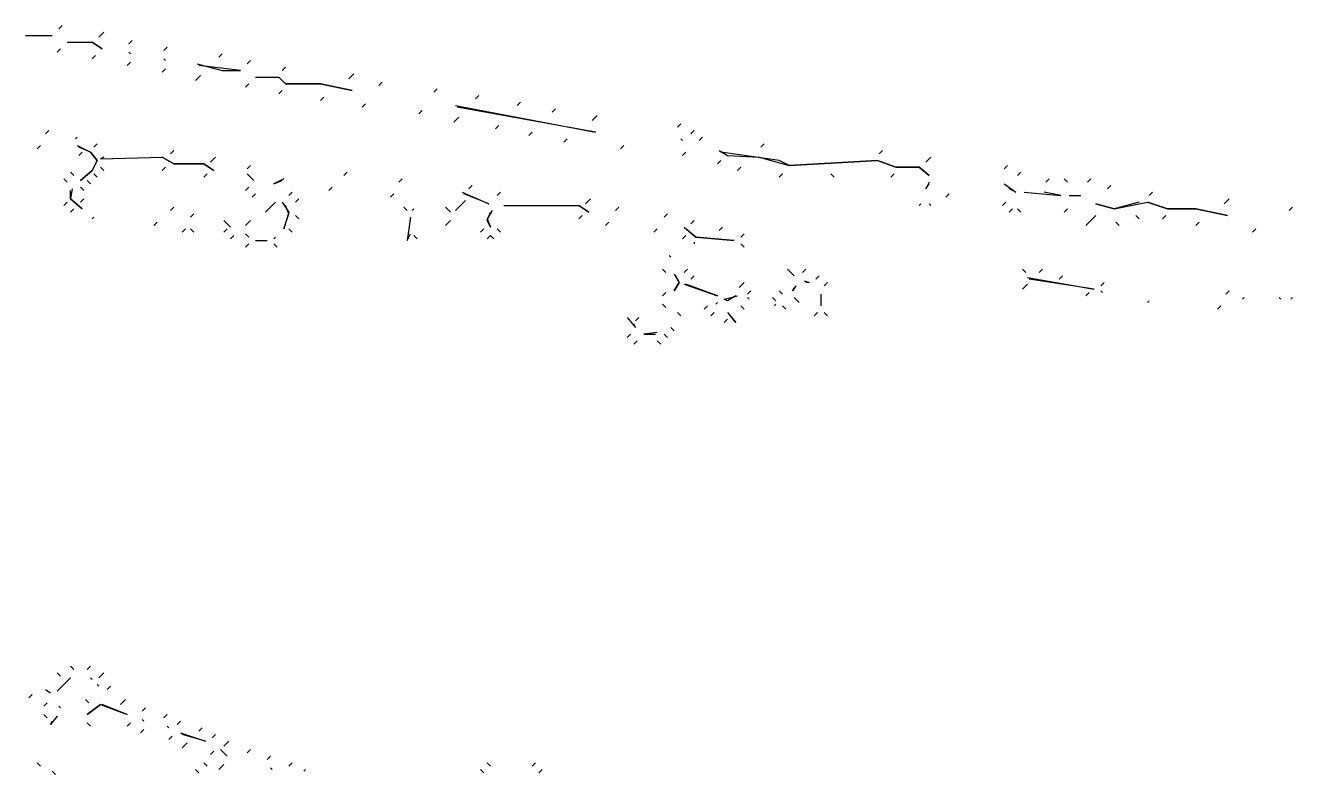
# Model space of a CAD drawing. Extents: x 1 to 2775, y -31 to 2075.
# Drawn here: x 1455.2 to 1581.8, y 1115.5 to 1190.3 of the extents above; entities that cross this region are included whole.
import ezdxf

# ---------------------------------------------------------------- set-up
doc = ezdxf.new("R2010")
doc.units = 0
doc.layers.add('LINEWORK', color=4, linetype='CONTINUOUS')

msp = doc.modelspace()

# ---------------------------------------------------------------- linework, layer by layer
at = {"layer": 'LINEWORK'}
for points in [[(1458.8333, 1190.3333), (1458.5, 1190)], [(1463, 1189.6667), (1462.5, 1189.1667)], [(1455.1667, 1189.3333), (1457.8333, 1189.3333)], [(1459.3333, 1188.6667), (1461.8333, 1188.6667), (1462.8333, 1188), (1461.8333, 1188.6667)], [(1465.8333, 1188.8333), (1465.5, 1188.5)], [(1469.3333, 1188.1667), (1469, 1187.8333)], [(1458.6667, 1188), (1458.3333, 1187.6667)], [(1462.1667, 1187.3333), (1461.8333, 1187)], [(1465.5, 1187.6667), (1465.6667, 1187.5)], [(1469, 1187), (1469.1667, 1186.8333)], [(1474.8333, 1187.5), (1474.5, 1187.1667)], [(1465.6667, 1186.6667), (1465.3333, 1186.3333)], [(1469.1667, 1186), (1468.8333, 1185.6667)], [(1472.3333, 1186.5), (1474.8333, 1185.8333), (1476.6667, 1185.8333), (1472.5, 1186.3333)], [(1477.6667, 1186.8333), (1477.3333, 1186.5)], [(1481.1667, 1186.1667), (1480.8333, 1185.8333)], [(1472.6667, 1185.3333), (1472.1667, 1184.8333)], [(1477.5, 1184.5), (1477.1667, 1184.1667)], [(1478.1667, 1185.1667), (1480.5, 1185.1667), (1481.1667, 1184.5), (1484.6667, 1184.5), (1487.8333, 1183.8333), (1484.6667, 1184.5), (1481.1667, 1184.5), (1480.5, 1185.1667)], [(1488, 1185.5), (1487.5, 1185)], [(1490.8333, 1184.6667), (1490.5, 1184.3333)], [(1480.8333, 1183.8333), (1480.5, 1183.5)], [(1485, 1183.1667), (1484.6667, 1182.8333)], [(1496.3333, 1184), (1496, 1183.6667)], [(1500.5, 1183.3333), (1500.1667, 1183)], [(1489.1667, 1182.5), (1488.8333, 1182.1667)], [(1494.8333, 1181.8333), (1494.5, 1181.5)], [(1498.1667, 1182.3333), (1512.1667, 1179.6667), (1498.3333, 1182.1667)], [(1504.6667, 1182.6667), (1504.3333, 1182.3333)], [(1508.1667, 1182), (1507.8333, 1181.6667)], [(1498.5, 1181.1667), (1498, 1180.6667)], [(1512.3333, 1181.3333), (1511.8333, 1180.8333)], [(1457.5, 1179.8333), (1457.1667, 1179.5)], [(1502.5, 1180.3333), (1502.1667, 1180)], [(1505.8333, 1179.6667), (1505.5, 1179.3333)], [(1520.6667, 1180.5), (1520.3333, 1180.1667)], [(1522, 1179.8333), (1521.6667, 1179.5)], [(1456.6667, 1178.3333), (1456.3333, 1178)], [(1460.3333, 1179.1667), (1460.1667, 1179)], [(1460.3333, 1178.3333), (1461.6667, 1177.6667), (1462.3333, 1176.8333), (1461.8333, 1175.8333), (1460.6667, 1174.8333), (1461.8333, 1175.8333), (1462.3333, 1176.8333), (1461.6667, 1177.6667), (1460.5, 1178.1667)], [(1462.3333, 1178.5), (1462, 1178.1667)], [(1509.3333, 1179), (1509, 1178.6667)], [(1515, 1178.3333), (1514.6667, 1178)], [(1520.6667, 1179), (1520.8333, 1178.8333)], [(1522.8333, 1179.1667), (1522.5, 1178.8333)], [(1529, 1178.5), (1528.6667, 1178.1667)], [(1460.8333, 1177.6667), (1460.5, 1177.3333)], [(1463, 1177.1667), (1462.6667, 1177), (1468.8333, 1177.1667), (1470, 1176.5), (1473, 1176.5), (1474, 1175.8333), (1473, 1176.5), (1470, 1176.5), (1468.8333, 1177.1667)], [(1470, 1177.8333), (1469.6667, 1177.5)], [(1474.1667, 1177.1667), (1473.6667, 1176.6667)], [(1521.1667, 1177.6667), (1520.8333, 1177.3333)], [(1524.6667, 1176.8333), (1524.3333, 1176.5)], [(1524.5, 1177.8333), (1525.3333, 1177.3333), (1528.5, 1177.1667), (1531.5, 1176.3333), (1540.3333, 1176.8333), (1542.1667, 1176.1667), (1544.5, 1176.1667), (1545.5, 1175.3333), (1544.5, 1176.1667), (1542.1667, 1176.1667), (1540.3333, 1176.8333), (1531.5, 1176.3333), (1530.5, 1176.8333), (1524.6667, 1177.6667)], [(1540.8333, 1177.8333), (1540.5, 1177.5)], [(1545.6667, 1177.1667), (1545.1667, 1176.6667)], [(1459.6667, 1175.6667), (1460, 1175.3333)], [(1462, 1175.5), (1462.3333, 1175.1667)], [(1462.6667, 1176.1667), (1463, 1175.8333)], [(1469.1667, 1176.1667), (1468.8333, 1175.8333)], [(1473.3333, 1175.5), (1473, 1175.1667)], [(1477.6667, 1176.3333), (1477.3333, 1176)], [(1477.3333, 1175.5), (1478, 1174.8333)], [(1487.3333, 1175.6667), (1487, 1175.3333)], [(1526.6667, 1176.1667), (1526.3333, 1175.8333)], [(1530.8333, 1175.5), (1530.5, 1175.1667)], [(1535.6667, 1175.5), (1536, 1175.1667)], [(1542, 1175.5), (1541.6667, 1175.1667)], [(1553.3333, 1176.3333), (1553, 1176)], [(1554.6667, 1175.6667), (1554.3333, 1175.3333)], [(1459, 1175), (1459.3333, 1174.6667)], [(1461.3333, 1174.8333), (1461.6667, 1174.5)], [(1481, 1175), (1480, 1174.5), (1480.8333, 1174.8333)], [(1492.8333, 1175), (1492.5, 1174.6667)], [(1499.8333, 1174.3333), (1499.5, 1174)], [(1545.5, 1174.6667), (1545.1667, 1174), (1545.5, 1174.5)], [(1553, 1174.5), (1554.1667, 1173.6667), (1553.5, 1174)], [(1557.5, 1175), (1557.1667, 1174.6667)], [(1559, 1175), (1559.3333, 1174.6667)], [(1561.6667, 1175), (1561.3333, 1174.6667)], [(1563.6667, 1174.3333), (1563.3333, 1174)], [(1459.8333, 1174), (1459.6667, 1173), (1460.8333, 1172), (1459.6667, 1173), (1459.6667, 1173.8333)], [(1460.6667, 1174.1667), (1461, 1173.8333)], [(1461, 1173), (1460.6667, 1172.6667)], [(1477.5, 1174.1667), (1477.1667, 1173.8333)], [(1478.1667, 1173.5), (1477.8333, 1173.1667)], [(1481.8333, 1173.6667), (1481.5, 1173.3333)], [(1482.5, 1173), (1482.1667, 1172.6667)], [(1485.8333, 1174.1667), (1485.5, 1173.8333)], [(1492, 1173.5), (1491.6667, 1173.1667)], [(1498.8333, 1173.6667), (1501.5, 1172.5), (1499, 1173.5)], [(1502.6667, 1173.6667), (1502.3333, 1173.3333)], [(1511.6667, 1173), (1511.1667, 1172.5)], [(1547.5, 1173.5), (1547.1667, 1173.1667)], [(1555, 1173.6667), (1558.6667, 1173.3333), (1557, 1173.6667)], [(1559.5, 1173.3333), (1560.6667, 1173.3333)], [(1567.8333, 1173.6667), (1567.5, 1173.3333)], [(1575.5, 1173), (1575, 1172.5)], [(1459.3333, 1172.6667), (1459, 1172.3333)], [(1460, 1172), (1459.6667, 1171.6667)], [(1470, 1172.1667), (1469.6667, 1171.8333)], [(1480.1667, 1172.6667), (1479.1667, 1171.6667)], [(1480.8333, 1172.6667), (1481.5, 1171.6667), (1481, 1170), (1481.5, 1171.5), (1481.1667, 1172.3333)], [(1493, 1172.1667), (1493.3333, 1171.8333)], [(1494, 1172), (1493.8333, 1171.8333)], [(1497.1667, 1172.1667), (1497.6667, 1171.6667)], [(1499.1667, 1172.8333), (1498.1667, 1171.8333)], [(1501.8333, 1171.8333), (1501.3333, 1171), (1501.6667, 1170.1667), (1501.3333, 1170.8333), (1501.6667, 1171.6667)], [(1503, 1172.3333), (1510.5, 1172.3333), (1511.5, 1171.6667), (1510.5, 1172.3333)], [(1514.5, 1172.1667), (1514.1667, 1171.8333)], [(1544.6667, 1172.5), (1544.5, 1172.3333)], [(1545.5, 1172.5), (1545.6667, 1172.3333)], [(1553.1667, 1172.6667), (1552.8333, 1172.3333)], [(1553.8333, 1172), (1553.5, 1171.6667)], [(1554.3333, 1172), (1554.6667, 1171.6667)], [(1559.3333, 1172), (1559, 1171.6667)], [(1566.5, 1172.6667), (1564, 1172), (1562.1667, 1172.5), (1564, 1172), (1567.3333, 1172.6667), (1569.3333, 1172), (1572.1667, 1172), (1575.3333, 1171.3333), (1572.1667, 1172), (1569.3333, 1172), (1567.3333, 1172.6667)], [(1581.8333, 1172.1667), (1581.5, 1171.8333)], [(1462, 1171.1667), (1461.8333, 1171)], [(1468.3333, 1170.6667), (1468, 1170.3333)], [(1472, 1171.5), (1471.6667, 1171.1667)], [(1475, 1170.8333), (1475.6667, 1170.1667)], [(1477.6667, 1170.8333), (1477.1667, 1170.3333)], [(1482.1667, 1171.3333), (1482.5, 1171)], [(1493.6667, 1171.1667), (1493.3333, 1168.8333), (1493.6667, 1169.5)], [(1497.6667, 1170.8333), (1497.1667, 1170.3333)], [(1510.8333, 1171.3333), (1510.5, 1171)], [(1513.5, 1170.6667), (1513.1667, 1170.3333)], [(1519.3333, 1171.5), (1519, 1171.1667)], [(1522, 1170.8333), (1521.6667, 1170.5)], [(1562.1667, 1171.3333), (1561.1667, 1170.3333)], [(1564.1667, 1170.6667), (1564.5, 1170.3333)], [(1566.1667, 1171.3333), (1566.5, 1171)], [(1569.1667, 1171.3333), (1568.8333, 1171)], [(1572.5, 1170.6667), (1572.1667, 1170.3333)], [(1471.1667, 1170), (1470.8333, 1169.6667)], [(1471.6667, 1170), (1472, 1169.6667)], [(1475.3333, 1170), (1475, 1169.6667)], [(1476, 1169.3333), (1475.6667, 1169)], [(1477.1667, 1169.5), (1477.5, 1169.1667)], [(1480.1667, 1169.1667), (1480, 1169)], [(1481.5, 1170), (1481.8333, 1169.6667)], [(1494, 1169.3333), (1494.3333, 1169)], [(1501, 1170), (1500.6667, 1169.6667)], [(1501.6667, 1169.3333), (1501.3333, 1169), (1501.6667, 1169.3333), (1502, 1169)], [(1502.3333, 1170), (1502.6667, 1169.6667)], [(1518.3333, 1170), (1518, 1169.6667)], [(1521.1667, 1169.3333), (1520.8333, 1169)], [(1521, 1170.1667), (1522.1667, 1169.1667), (1526, 1168.8333), (1522.1667, 1169.1667), (1521.1667, 1170)], [(1524.8333, 1170.1667), (1524.5, 1169.8333)], [(1527, 1169.5), (1526.6667, 1169.1667)], [(1578.1667, 1170), (1577.8333, 1169.6667)], [(1477.5, 1168.5), (1477.1667, 1168.1667)], [(1478.1667, 1168.8333), (1479.3333, 1168.8333)], [(1480, 1168.5), (1480.3333, 1168.1667)], [(1522, 1168.6667), (1522, 1168.5)], [(1526.6667, 1168.5), (1527, 1168.1667)], [(1519.5, 1167.3333), (1519.6667, 1167.1667)], [(1518.8333, 1166), (1519.1667, 1165.6667)], [(1520, 1165.5), (1520.5, 1164.6667), (1520, 1163.8333), (1520.5, 1164.6667), (1520.1667, 1165.3333)], [(1521.3333, 1166), (1521, 1165.6667)], [(1522, 1165.3333), (1521.6667, 1165)], [(1531.3333, 1166), (1532, 1165.3333)], [(1533.1667, 1166), (1532.8333, 1165.6667)], [(1534.5, 1165.3333), (1534.1667, 1165)], [(1554.8333, 1166), (1555.1667, 1165.6667)], [(1556.8333, 1166), (1556.5, 1165.6667)], [(1558.8333, 1165.3333), (1558.5, 1165)], [(1521, 1164.5), (1524.3333, 1163.3333), (1521.1667, 1164.5)], [(1527, 1164.6667), (1526.5, 1164.1667)], [(1532.1667, 1164.3333), (1531.8333, 1163.8333), (1532, 1164.1667)], [(1533, 1164.8333), (1533.5, 1164.6667), (1533.1667, 1164.6667)], [(1535.3333, 1164.6667), (1535, 1164.3333)], [(1555.3333, 1164.5), (1554.8333, 1164)], [(1555.3333, 1165.1667), (1562, 1164), (1555.5, 1165)], [(1563, 1164.6667), (1562.6667, 1164.3333)], [(1519.1667, 1163.6667), (1518.8333, 1163.3333)], [(1526.1667, 1163.3333), (1525.3333, 1162.8333), (1525, 1163), (1526.3333, 1163.3333)], [(1527.6667, 1163.8333), (1527.3333, 1163.5)], [(1527.3333, 1163.1667), (1527.5, 1163)], [(1529.8333, 1163.1667), (1530.1667, 1162.8333)], [(1530.5, 1163.8333), (1530.8333, 1163.5)], [(1532, 1163.1667), (1532.5, 1162.6667)], [(1534.6667, 1163.5), (1534.6667, 1162.3333)], [(1561.5, 1163.6667), (1561.1667, 1163.3333)], [(1562.6667, 1163.8333), (1562.8333, 1163.6667)], [(1567.5, 1162.8333), (1567.3333, 1162.6667)], [(1575.5, 1163.8333), (1575.1667, 1163.5)], [(1577, 1163.1667), (1576.8333, 1163)], [(1580.5, 1163.1667), (1580.6667, 1163)], [(1581.8333, 1163.1667), (1581.6667, 1163)], [(1518.8333, 1162.5), (1519.1667, 1162.1667)], [(1520.3333, 1161.6667), (1520.6667, 1161.3333)], [(1523.3333, 1162.3333), (1523, 1162)], [(1524, 1161.6667), (1523.6667, 1161.3333)], [(1524.3333, 1162.6667), (1524.1667, 1162.5)], [(1525.3333, 1161.6667), (1526.1667, 1160.6667), (1525.5, 1161.5)], [(1526.6667, 1162.3333), (1527, 1162)], [(1530.1667, 1162.5), (1530, 1162.3333)], [(1530.8333, 1162.3333), (1531.1667, 1162)], [(1534.3333, 1161.6667), (1534, 1161.3333)], [(1535, 1161.6667), (1535.3333, 1161.3333)], [(1574.6667, 1162.3333), (1574.3333, 1162)], [(1515.3333, 1161.1667), (1516.1667, 1160.1667), (1516, 1160.5)], [(1516.5, 1161.1667), (1516.1667, 1160.8333)], [(1525.3333, 1161), (1525, 1160.6667)], [(1515.6667, 1159.5), (1515.3333, 1159.1667)], [(1518.3333, 1159.6667), (1517, 1159.5), (1518.1667, 1159.5)], [(1519, 1159.5), (1519.3333, 1159.1667)], [(1519.6667, 1160.1667), (1520, 1159.8333)], [(1516.3333, 1158.8333), (1516, 1158.5)], [(1518.3333, 1158.8333), (1518.6667, 1158.5)], [(1459.6667, 1126.3333), (1460, 1126)], [(1461.6667, 1126.3333), (1461.3333, 1126)], [(1458.3333, 1125.6667), (1458.6667, 1125.3333)], [(1459.6667, 1125.1667), (1458.3333, 1123.8333), (1459.5, 1125)], [(1461.6667, 1125.1667), (1461.8333, 1125)], [(1463, 1125.6667), (1462.5, 1125.1667)], [(1457.1667, 1124), (1457.6667, 1123.6667), (1457.3333, 1123.8333)], [(1462.3333, 1124.5), (1462.5, 1124.3333)], [(1463.6667, 1124.3333), (1463.3333, 1124)], [(1455.8333, 1123.5), (1455.5, 1123.1667)], [(1457.3333, 1122.6667), (1457, 1122.3333)], [(1458.5, 1122.3333), (1458.6667, 1122.1667)], [(1461.1667, 1123), (1461.5, 1122.6667)], [(1462.6667, 1122.5), (1461.3333, 1121.5), (1462.6667, 1122.5), (1465.3333, 1121.5), (1462.8333, 1122.5)], [(1465.1667, 1123), (1464.6667, 1122.5)], [(1457, 1121.5), (1457.3333, 1121.1667)], [(1458.3333, 1121.3333), (1457.6667, 1120.5), (1457.8333, 1120.8333)], [(1467.1667, 1122.1667), (1466.8333, 1121.8333)], [(1466.8333, 1121), (1467, 1120.8333)], [(1469.3333, 1121.5), (1469, 1121.1667)], [(1461.3333, 1120.6667), (1461.6667, 1120.3333)], [(1465.6667, 1120.6667), (1465.3333, 1120.3333)], [(1467, 1120), (1466.6667, 1119.6667)], [(1469.3333, 1120.3333), (1469.5, 1120.1667)], [(1470.6667, 1120.8333), (1470.3333, 1120.5)], [(1472.8333, 1120.1667), (1472.5, 1119.8333)], [(1469.8333, 1119.3333), (1469.5, 1119)], [(1470.6667, 1119.6667), (1473.1667, 1118.8333), (1470.8333, 1119.5)], [(1471.3333, 1118.6667), (1470.8333, 1118.1667)], [(1474.1667, 1119.5), (1473.8333, 1119.1667)], [(1475.5, 1118.8333), (1475, 1118.3333)], [(1474, 1117.8333), (1473.6667, 1117.5)], [(1474.6667, 1118), (1475.3333, 1117.3333)], [(1477.6667, 1118), (1477.3333, 1117.6667)], [(1479.6667, 1117.3333), (1479.3333, 1117)], [(1456.3333, 1116.6667), (1456.6667, 1116.3333)], [(1472.1667, 1116), (1472.5, 1115.6667)], [(1473, 1116.6667), (1473.3333, 1116.3333)], [(1475, 1116.5), (1474.5, 1116)], [(1479.6667, 1116.1667), (1479.8333, 1116)], [(1481.8333, 1116.6667), (1481.5, 1116.3333)], [(1483.1667, 1116), (1483, 1115.8333)], [(1500.6667, 1116), (1501, 1115.6667)], [(1501.3333, 1116.6667), (1501.6667, 1116.3333)], [(1506.1667, 1116.6667), (1505.8333, 1116.3333)], [(1506.8333, 1116), (1506.5, 1115.6667)], [(1457.8333, 1115.8333), (1458.1667, 1115.5)]]:
    msp.add_lwpolyline(points, dxfattribs=at)

doc.saveas('drawing.dxf')
